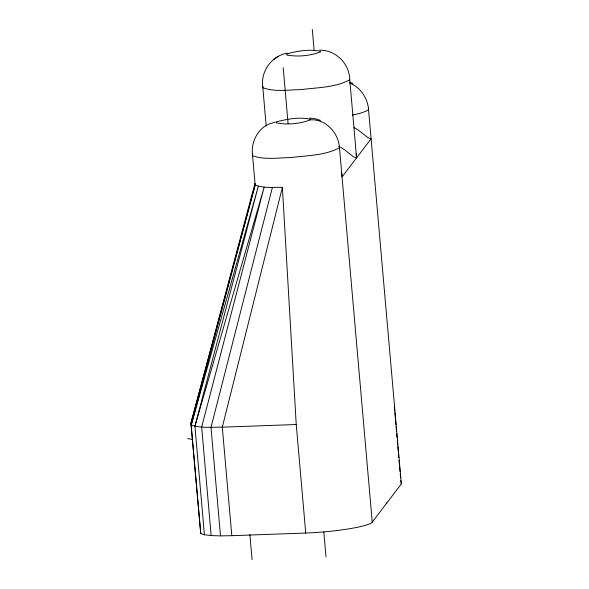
<?xml version="1.0" encoding="UTF-8"?>
<svg xmlns="http://www.w3.org/2000/svg" width="589" height="589" viewBox="0 0 589 589"><rect width="100%" height="100%" fill="white"/><g stroke="black" fill="none" stroke-linecap="round" stroke-linejoin="round"><path stroke-width="0.88" d="M276.418 122.328L276.491 122.954C287.491 124.986 299.83 123.881 310.27 119.854L310.204 119.228C297.879 116.563 284.789 119.515 272.972 122.836C259.226 125.869 250.98 140.668 252.431 154.119L255.162 184.931C263.703 188.495 273.362 187.118 282.381 187.361L222.303 427.158L231.801 535.681L305.735 533.052A49.41 6.192 -5 0 0 372.241 522.149L401.337 483.915L368.397 107.912M272.39 187.471L211.002 427.356L220.492 535.88L231.801 535.681M204.412 534.768L194.922 426.245L258.299 186.212L191.241 425.008L200.739 533.531L204.412 534.768L211.149 535.57L220.492 535.88M254.985 183.326L190.873 423.417L200.739 533.531M191.241 425.008L255.162 184.931L190.873 423.417L191.241 425.008C201.166 428.439 211.996 427.01 222.303 427.158L296.238 424.529L305.735 533.052M194.922 426.245L264.174 187.074L201.659 427.047L211.149 535.57M342.04 176.965L371.136 138.732L368.103 137.76L361.955 132.93A66.579 43.159 -88.8 0 0 354.055 127.614M287.16 53.135C272.015 55.83 260.809 70.842 262.701 86.163L266.199 126.098M278.45 56.257L273.745 59.349M319.739 50.146C335.774 49.94 349.572 63.826 349.763 79.802C335.089 87.687 317.397 87.466 301.2 89.602C288.536 89.778 275.048 92.149 262.885 87.768L262.701 86.163M352.274 115.127L360.232 113.25L365.791 111.336L368.581 109.517C367.632 98.223 360.534 87.253 349.748 83.145M310.27 119.854C325.761 118.676 338.557 132.959 339.485 147.751L372.241 522.149M309.461 118.094L315.432 118.787L320.541 120.377M187.663 438.643L192.176 439.32M349.763 79.802L356.588 157.845L353.555 156.88L347.407 152.05A66.579 43.159 -88.8 0 0 338.785 146.389M349.638 82.151L352.892 83.535M394.689 407.956L394.328 406.366L394.726 410.938M401.337 483.915L400.807 480.499M339.301 146.146L339.485 147.751C324.811 155.643 307.127 155.422 290.922 157.55C278.266 157.734 264.778 160.098 252.607 155.717L252.431 154.119M356.161 153.449L356.588 157.845M341.613 172.57L341.951 176.082M394.888 412.771L395.366 418.264M395.528 420.09L395.926 424.669M396.088 426.495L396.485 431.074M396.728 433.821L397.045 437.48M397.288 440.226L397.685 444.805M397.847 446.631L398.245 451.211M398.488 453.957L398.812 457.616M399.047 460.362L399.452 464.935M399.607 466.768L400.012 471.347M400.248 474.093L400.572 477.753M386.789 503.035L386.833 503.514M312.295 29.45L314.136 50.529M283.199 67.683L288.087 123.55M323.817 531.97L326.004 556.922M249.883 534.598L252.07 559.55M282.381 187.361L296.238 424.529M287.778 53.665L286.696 54.379L286.762 54.998C297.769 57.03 310.108 55.926 320.549 51.898L320.482 51.28C309.792 49.027 298.24 50.809 287.778 53.665"/></g></svg>
